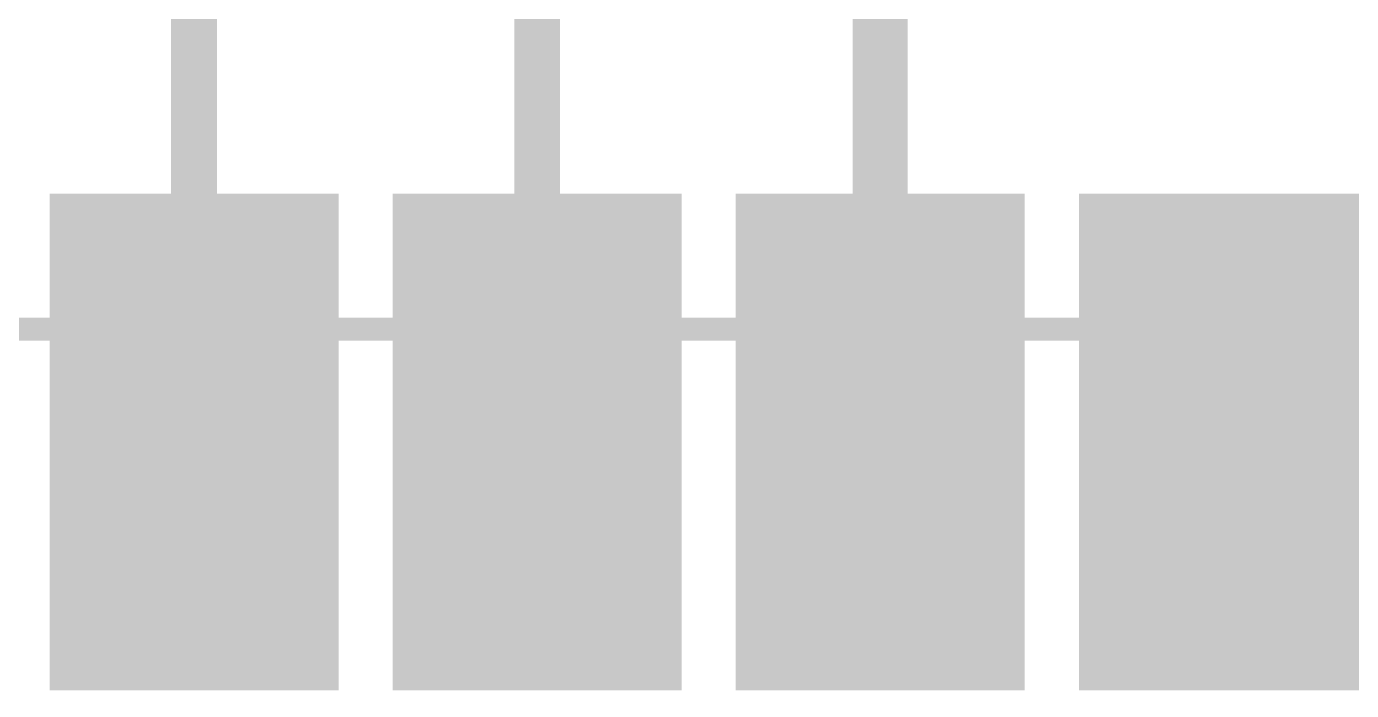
# Model space of a CAD drawing. Extents: x -38 to 69, y -21 to 41.
# Drawn here: x 17.49 to 24.83, y 26.07 to 29.74 of the extents above; entities that cross this region are included whole.
import ezdxf

# ---------------------------------------------------------------- set-up
doc = ezdxf.new("R2010")
doc.units = 0
doc.layers.add('1', color=12, linetype='CONTINUOUS')
doc.layers.add('51', color=53, linetype='CONTINUOUS')

# ---------------------------------------------------------------- blocks, each defined once
blk = doc.blocks.new('RECT')
blk.add_solid([(-0.5, -0.5), (0.5, -0.5), (-0.5, 0.5), (0.5, 0.5)])

msp = doc.modelspace()

# ---------------------------------------------------------------- linework, layer by layer
at = {"layer": '1'}
for points, const_width in [([(20.32, 36.83), (20.32, 27.445)], 0.254), ([(22.22, 27.445), (22.22, 36.2)], 0.3048), ([(18.42, 27.445), (18.42, 34.92)], 0.254)]:
    msp.add_lwpolyline(points, dxfattribs=dict(at, const_width=const_width))
for points, const_width in [([(22.1438, 27.445, 1), (22.2962, 27.445)], 0.1524), ([(18.3565, 27.445, 1), (18.4835, 27.445)], 0.127), ([(20.2565, 27.445, 1), (20.3835, 27.445)], 0.127)]:
    msp.add_lwpolyline(points, format="xyb", dxfattribs=dict(at, const_width=const_width))
at = {"layer": '51', "const_width": 0.127}
msp.add_lwpolyline([(12.57, 28.07), (28.07, 28.07)], dxfattribs=at)

# ---------------------------------------------------------------- block references
at = {"layer": '1', "xscale": 2.75, "yscale": 1.6, "rotation": 270}
for p in [(18.42, 27.445), (20.32, 27.445), (22.22, 27.445), (24.12, 27.445)]:
    msp.add_blockref('RECT', p, dxfattribs=at)
at = {"layer": '51', "xscale": 1.5, "yscale": 1.8}
for p in [(18.42, 27.07), (20.32, 27.07), (22.22, 27.07), (24.12, 27.07)]:
    msp.add_blockref('RECT', p, dxfattribs=at)

doc.saveas('drawing.dxf')
